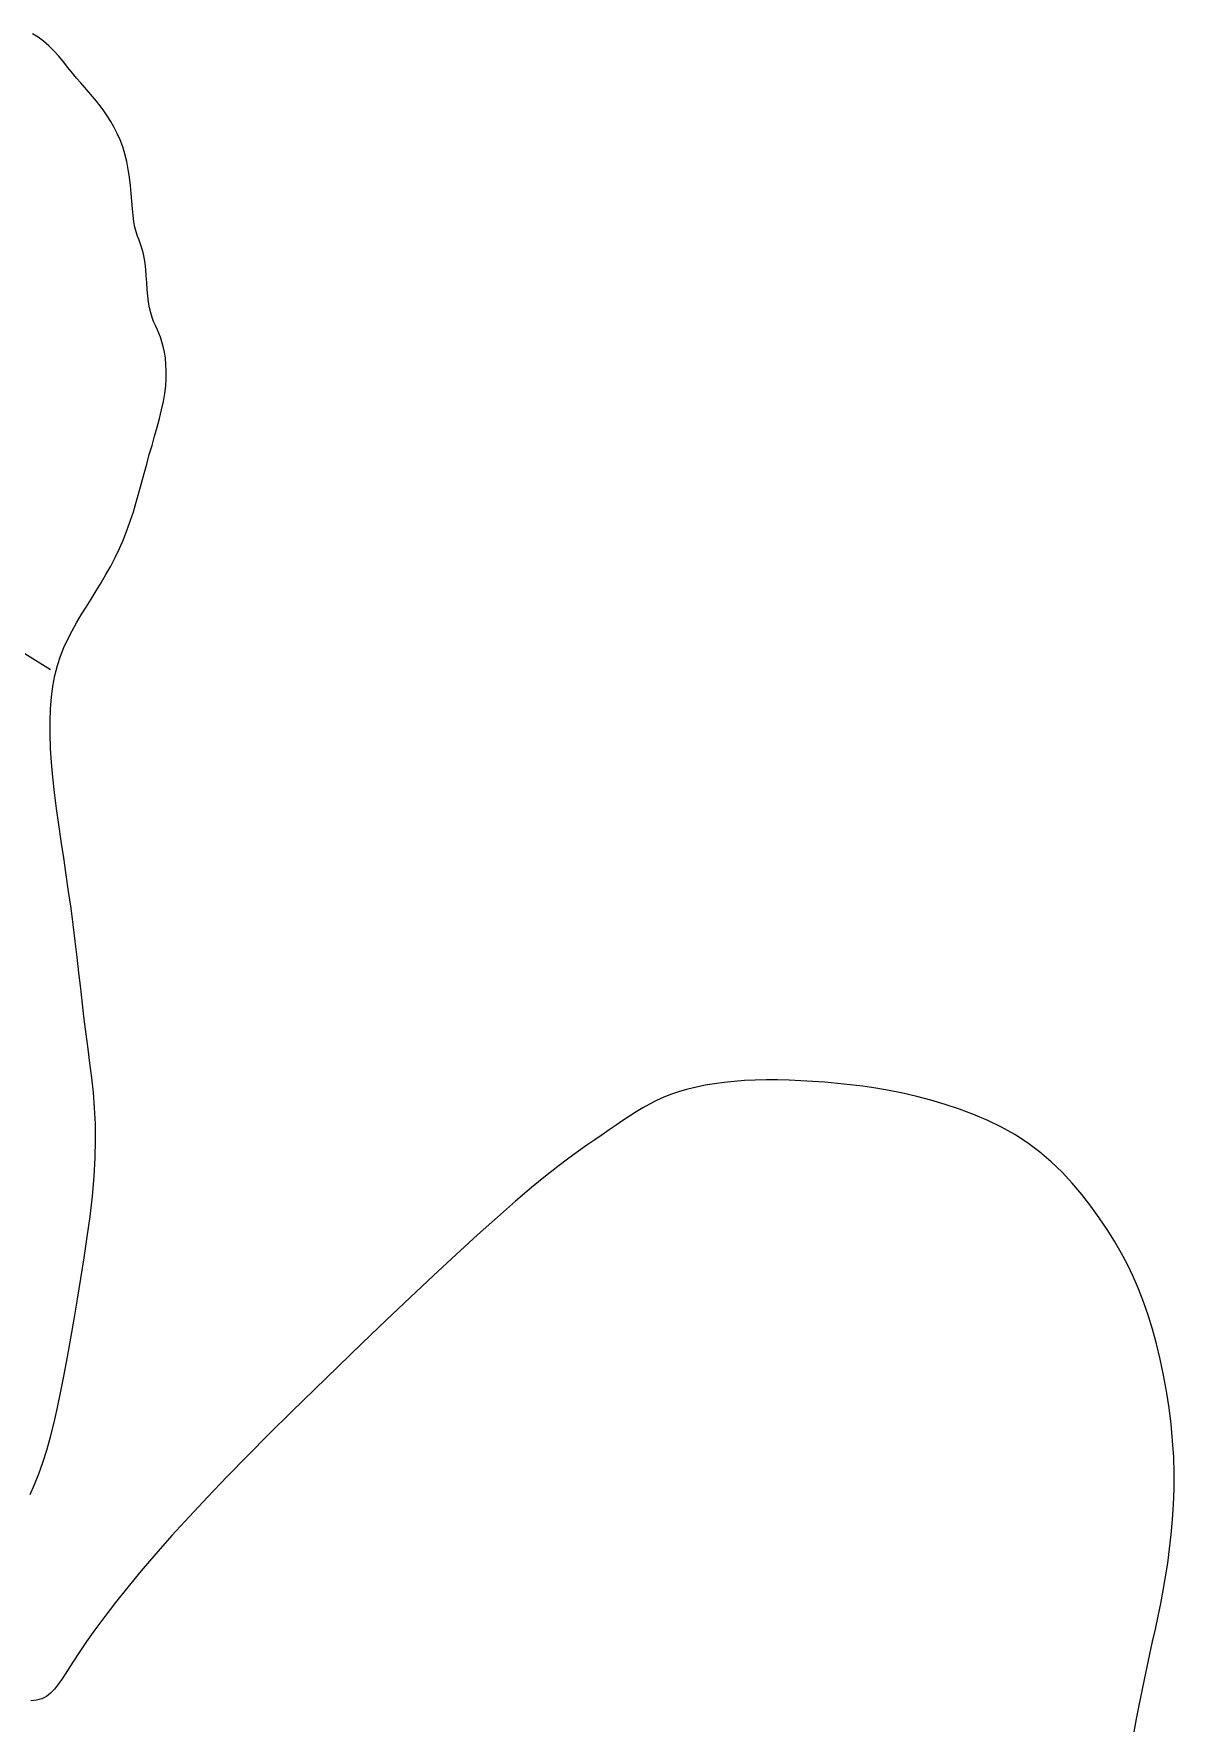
# Model space of a CAD drawing. Header units: millimetres. Extents: x 30176 to 68715, y 55479 to 72995.
# Drawn here: x 42032.7 to 42137.1, y 57655.9 to 57810.8 of the extents above; entities that cross this region are included whole.
import ezdxf

# ---------------------------------------------------------------- set-up
doc = ezdxf.new("R2010")
doc.units = ezdxf.units.MM

# ---------------------------------------------------------------- blocks, each defined once
blk = doc.blocks.new('A$C09640132')
for p, q in [((1502.3, 918.44), (1501.79, 918.73)), ((1502.8, 918.08), (1502.3, 918.44)), ((1503.28, 917.65), (1502.8, 918.08)), ((1503.74, 917.18), (1503.28, 917.65)), ((1504.18, 916.68), (1503.74, 917.18)), ((1504.61, 916.17), (1504.18, 916.68)), ((1505.02, 915.65), (1504.61, 916.17)), ((1505.43, 915.15), (1505.02, 915.65)), ((1505.82, 914.68), (1505.43, 915.15)), ((1506.2, 914.24), (1505.82, 914.68)), ((1506.57, 913.82), (1506.2, 914.24)), ((1506.93, 913.4), (1506.57, 913.82)), ((1507.28, 912.99), (1506.93, 913.4)), ((1507.63, 912.57), (1507.28, 912.99)), ((1507.97, 912.14), (1507.63, 912.57)), ((1508.3, 911.69), (1507.97, 912.14)), ((1508.63, 911.22), (1508.3, 911.69)), ((1508.95, 910.71), (1508.63, 911.22)), ((1509.25, 910.18), (1508.95, 910.71)), ((1509.53, 909.62), (1509.25, 910.18)), ((1509.8, 909.03), (1509.53, 909.62)), ((1510.04, 908.4), (1509.8, 909.03)), ((1510.24, 907.75), (1510.04, 908.4)), ((1510.41, 907.06), (1510.24, 907.75)), ((1510.55, 906.34), (1510.41, 907.06)), ((1510.66, 905.61), (1510.55, 906.34)), ((1510.74, 904.86), (1510.66, 905.61)), ((1510.8, 904.13), (1510.74, 904.86)), ((1510.86, 903.42), (1510.8, 904.13)), ((1510.92, 902.74), (1510.86, 903.42)), ((1510.98, 902.11), (1510.92, 902.74)), ((1511.06, 901.55), (1510.98, 902.11)), ((1511.16, 901.06), (1511.06, 901.55)), ((1511.27, 900.63), (1511.16, 901.06)), ((1511.4, 900.23), (1511.27, 900.63)), ((1511.53, 899.87), (1511.4, 900.23)), ((1511.66, 899.5), (1511.53, 899.87)), ((1511.79, 899.13), (1511.66, 899.5)), ((1511.9, 898.72), (1511.79, 899.13)), ((1512, 898.27), (1511.9, 898.72)), ((1512.08, 897.75), (1512, 898.27)), ((1512.14, 897.19), (1512.08, 897.75)), ((1512.19, 896.59), (1512.14, 897.19)), ((1512.24, 895.98), (1512.19, 896.59)), ((1512.29, 895.36), (1512.24, 895.98)), ((1512.34, 894.76), (1512.29, 895.36)), ((1512.41, 894.19), (1512.34, 894.76)), ((1512.49, 893.67), (1512.41, 894.19)), ((1512.6, 893.21), (1512.49, 893.67)), ((1512.73, 892.79), (1512.6, 893.21)), ((1512.87, 892.41), (1512.73, 892.79)), ((1513.03, 892.06), (1512.87, 892.41)), ((1513.18, 891.71), (1513.03, 892.06)), ((1513.34, 891.35), (1513.18, 891.71)), ((1513.49, 890.98), (1513.34, 891.35)), ((1513.63, 890.57), (1513.49, 890.98)), ((1513.75, 890.12), (1513.63, 890.57)), ((1513.85, 889.62), (1513.75, 890.12)), ((1513.94, 889.08), (1513.85, 889.62)), ((1513.99, 888.49), (1513.94, 889.08)), ((1514.02, 887.88), (1513.99, 888.49)), ((1514.01, 887.22), (1514.02, 887.88)), ((1513.89, 885.83), (1513.97, 886.54)), ((1513.97, 886.54), (1514.01, 887.22)), ((1513.6, 884.33), (1513.76, 885.09)), ((1513.76, 885.09), (1513.89, 885.83)), ((1513.19, 882.74), (1513.41, 883.55)), ((1513.41, 883.55), (1513.6, 884.33)), ((1512.72, 881.09), (1512.96, 881.92)), ((1512.96, 881.92), (1513.19, 882.74)), ((1512.23, 879.38), (1512.47, 880.24)), ((1512.47, 880.24), (1512.72, 881.09)), ((1511.75, 877.64), (1511.99, 878.51)), ((1511.99, 878.51), (1512.23, 879.38)), ((1511.51, 876.76), (1511.75, 877.64)), ((1511.01, 875.02), (1511.27, 875.89)), ((1511.27, 875.89), (1511.51, 876.76)), ((1510.43, 873.31), (1510.73, 874.16)), ((1510.73, 874.16), (1511.01, 875.02)), ((1509.74, 871.65), (1510.1, 872.47)), ((1510.1, 872.47), (1510.43, 873.31)), ((1508.94, 870.05), (1509.35, 870.84)), ((1509.35, 870.84), (1509.74, 871.65)), ((1508.06, 868.52), (1508.5, 869.28)), ((1508.5, 869.28), (1508.94, 870.05)), ((1507.15, 867.03), (1507.6, 867.77)), ((1507.6, 867.77), (1508.06, 868.52)), ((1506.25, 865.57), (1506.69, 866.3)), ((1506.69, 866.3), (1507.15, 867.03)), ((1505.41, 864.12), (1505.82, 864.85)), ((1505.82, 864.85), (1506.25, 865.57)), ((1504.66, 862.6), (1505.02, 863.37)), ((1505.02, 863.37), (1505.41, 864.12)), ((1501.09, 862.04), (1503.42, 860.59)), ((1504.07, 860.94), (1504.34, 861.79)), ((1504.34, 861.79), (1504.66, 862.6)), ((1503.65, 859.07), (1503.83, 860.03)), ((1503.83, 860.03), (1504.07, 860.94)), ((1503.52, 858.05), (1503.65, 859.07)), ((1503.39, 855.83), (1503.43, 856.97)), ((1503.43, 856.97), (1503.52, 858.05)), ((1503.4, 854.63), (1503.39, 855.83)), ((1503.44, 853.38), (1503.4, 854.63)), ((1503.53, 852.08), (1503.44, 853.38)), ((1503.65, 850.73), (1503.53, 852.08)), ((1503.8, 849.32), (1503.65, 850.73)), ((1503.99, 847.87), (1503.8, 849.32)), ((1504.19, 846.39), (1503.99, 847.87)), ((1504.41, 844.88), (1504.19, 846.39)), ((1504.64, 843.35), (1504.41, 844.88)), ((1504.87, 841.81), (1504.64, 843.35)), ((1505.09, 840.28), (1504.87, 841.81)), ((1505.31, 838.75), (1505.09, 840.28)), ((1505.51, 837.24), (1505.31, 838.75)), ((1505.69, 835.74), (1505.51, 837.24)), ((1505.87, 834.27), (1505.69, 835.74)), ((1506.03, 832.82), (1505.87, 834.27)), ((1506.2, 831.39), (1506.03, 832.82)), ((1506.36, 829.98), (1506.2, 831.39)), ((1506.52, 828.59), (1506.36, 829.98)), ((1506.69, 827.23), (1506.52, 828.59)), ((1506.87, 825.89), (1506.69, 827.23)), ((1507.04, 824.57), (1506.87, 825.89)), ((1507.21, 823.23), (1507.04, 824.57)), ((1507.35, 821.88), (1507.21, 823.23)), ((1564.19, 822.69), (1563.34, 822.55)), ((1565.07, 822.81), (1564.19, 822.69)), ((1565.99, 822.9), (1565.07, 822.81)), ((1566.94, 822.97), (1565.99, 822.9)), ((1567.92, 823.01), (1566.94, 822.97)), ((1568.92, 823.03), (1567.92, 823.01)), ((1569.96, 823.03), (1568.92, 823.03)), ((1571.01, 823), (1569.96, 823.03)), ((1572.09, 822.96), (1571.01, 823)), ((1573.19, 822.9), (1572.09, 822.96)), ((1574.3, 822.82), (1573.19, 822.9)), ((1575.44, 822.72), (1574.3, 822.82)), ((1576.59, 822.6), (1575.44, 822.72)), ((1577.77, 822.45), (1576.59, 822.6)), ((1507.46, 820.48), (1507.35, 821.88)), ((1558.89, 821.15), (1558.25, 820.83)), ((1559.56, 821.45), (1558.89, 821.15)), ((1560.26, 821.72), (1559.56, 821.45)), ((1560.99, 821.97), (1560.26, 821.72)), ((1561.74, 822.19), (1560.99, 821.97)), ((1562.53, 822.38), (1561.74, 822.19)), ((1563.34, 822.55), (1562.53, 822.38)), ((1578.96, 822.27), (1577.77, 822.45)), ((1580.18, 822.06), (1578.96, 822.27)), ((1581.42, 821.81), (1580.18, 822.06)), ((1582.69, 821.52), (1581.42, 821.81)), ((1583.98, 821.19), (1582.69, 821.52)), ((1585.29, 820.8), (1583.98, 821.19)), ((1507.54, 819.03), (1507.46, 820.48)), ((1556.4, 819.72), (1555.8, 819.32)), ((1557.01, 820.11), (1556.4, 819.72)), ((1557.62, 820.48), (1557.01, 820.11)), ((1558.25, 820.83), (1557.62, 820.48)), ((1586.6, 820.37), (1585.29, 820.8)), ((1587.9, 819.88), (1586.6, 820.37)), ((1589.19, 819.33), (1587.9, 819.88)), ((1507.56, 817.51), (1507.54, 819.03)), ((1553.91, 818.02), (1553.24, 817.56)), ((1554.56, 818.46), (1553.91, 818.02)), ((1555.18, 818.9), (1554.56, 818.46)), ((1555.8, 819.32), (1555.18, 818.9)), ((1590.44, 818.72), (1589.19, 819.33)), ((1591.66, 818.04), (1590.44, 818.72)), ((1592.83, 817.28), (1591.66, 818.04)), ((1507.52, 815.9), (1507.56, 817.51)), ((1551.73, 816.51), (1550.85, 815.88)), ((1552.52, 817.07), (1551.73, 816.51)), ((1553.24, 817.56), (1552.52, 817.07)), ((1593.94, 816.45), (1592.83, 817.28)), ((1595, 815.55), (1593.94, 816.45)), ((1507.42, 814.19), (1507.52, 815.9)), ((1549.85, 815.12), (1548.73, 814.23)), ((1550.85, 815.88), (1549.85, 815.12)), ((1595.99, 814.6), (1595, 815.55)), ((1507.26, 812.4), (1507.42, 814.19)), ((1548.73, 814.23), (1547.44, 813.18)), ((1596.93, 813.6), (1595.99, 814.6)), ((1597.81, 812.56), (1596.93, 813.6)), ((1507.05, 810.55), (1507.26, 812.4)), ((1545.98, 811.94), (1544.33, 810.49)), ((1547.44, 813.18), (1545.98, 811.94)), ((1598.63, 811.5), (1597.81, 812.56)), ((1506.8, 808.67), (1507.05, 810.55)), ((1544.33, 810.49), (1542.51, 808.85)), ((1599.4, 810.43), (1598.63, 811.5)), ((1600.12, 809.36), (1599.4, 810.43)), ((1506.51, 806.76), (1506.8, 808.67)), ((1542.51, 808.85), (1540.55, 807.06)), ((1600.79, 808.29), (1600.12, 809.36)), ((1601.4, 807.22), (1600.79, 808.29)), ((1601.98, 806.14), (1601.4, 807.22)), ((1506.21, 804.86), (1506.51, 806.76)), ((1540.55, 807.06), (1538.49, 805.14)), ((1602.51, 805.04), (1601.98, 806.14)), ((1505.9, 802.98), (1506.21, 804.86)), ((1538.49, 805.14), (1536.34, 803.13)), ((1603, 803.91), (1602.51, 805.04)), ((1505.59, 801.16), (1505.9, 802.98)), ((1536.34, 803.13), (1534.15, 801.05)), ((1603.45, 802.74), (1603, 803.91)), ((1603.88, 801.52), (1603.45, 802.74)), ((1505.28, 799.4), (1505.59, 801.16)), ((1534.15, 801.05), (1531.94, 798.94)), ((1604.27, 800.24), (1603.88, 801.52)), ((1504.98, 797.7), (1505.28, 799.4)), ((1604.64, 798.89), (1604.27, 800.24)), ((1531.94, 798.94), (1529.75, 796.83)), ((1604.97, 797.49), (1604.64, 798.89)), ((1504.68, 796.09), (1504.98, 797.7)), ((1529.75, 796.83), (1527.59, 794.73)), ((1605.28, 796.04), (1604.97, 797.49)), ((1504.37, 794.55), (1504.68, 796.09)), ((1527.59, 794.73), (1525.49, 792.67)), ((1605.55, 794.56), (1605.28, 796.04)), ((1504.07, 793.08), (1504.37, 794.55)), ((1605.78, 793.05), (1605.55, 794.56)), ((1503.43, 790.4), (1503.76, 791.7)), ((1503.76, 791.7), (1504.07, 793.08)), ((1525.49, 792.67), (1523.45, 790.65)), ((1605.97, 791.54), (1605.78, 793.05)), ((1503.1, 789.18), (1503.43, 790.4)), ((1523.45, 790.65), (1521.48, 788.67)), ((1606.11, 790.03), (1605.97, 791.54)), ((1606.21, 788.53), (1606.11, 790.03)), ((1502.74, 788.05), (1503.1, 789.18)), ((1521.48, 788.67), (1519.6, 786.75)), ((1606.25, 787.06), (1606.21, 788.53)), ((1501.98, 786.02), (1502.37, 787)), ((1502.37, 787), (1502.74, 788.05)), ((1606.25, 785.62), (1606.25, 787.06)), ((1501.58, 785.11), (1501.98, 786.02)), ((1519.6, 786.75), (1517.8, 784.88)), ((1606.2, 784.2), (1606.25, 785.62)), ((1517.8, 784.88), (1516.11, 783.08)), ((1606.11, 782.81), (1606.2, 784.2)), ((1516.11, 783.08), (1514.53, 781.35)), ((1605.99, 781.45), (1606.11, 782.81)), ((1514.53, 781.35), (1513.07, 779.69)), ((1605.84, 780.13), (1605.99, 781.45)), ((1513.07, 779.69), (1511.73, 778.12)), ((1605.67, 778.83), (1605.84, 780.13)), ((1511.73, 778.12), (1510.5, 776.64)), ((1605.47, 777.57), (1605.67, 778.83)), ((1510.5, 776.64), (1509.39, 775.24)), ((1605.02, 775.14), (1605.25, 776.34)), ((1605.25, 776.34), (1605.47, 777.57)), ((1509.39, 775.24), (1508.39, 773.94)), ((1604.78, 773.97), (1605.02, 775.14)), ((1508.39, 773.94), (1507.5, 772.74)), ((1604.53, 772.8), (1604.78, 773.97)), ((1506.72, 771.65), (1506.05, 770.66)), ((1507.5, 772.74), (1506.72, 771.65)), ((1604.03, 770.5), (1604.28, 771.65)), ((1604.28, 771.65), (1604.53, 772.8)), ((1506.05, 770.66), (1505.47, 769.78)), ((1603.78, 769.34), (1604.03, 770.5)), ((1504.55, 768.35), (1504.17, 767.78)), ((1504.98, 769.01), (1504.55, 768.35)), ((1505.47, 769.78), (1504.98, 769.01)), ((1603.53, 768.17), (1603.78, 769.34)), ((1503.44, 766.93), (1503.06, 766.63)), ((1503.8, 767.31), (1503.44, 766.93)), ((1504.17, 767.78), (1503.8, 767.31)), ((1603.06, 765.8), (1603.29, 766.99)), ((1603.29, 766.99), (1603.53, 768.17)), ((1502.16, 766.29), (1501.63, 766.22)), ((1502.63, 766.42), (1502.16, 766.29)), ((1503.06, 766.63), (1502.63, 766.42)), ((1602.82, 764.6), (1603.06, 765.8)), ((1602.59, 763.4), (1602.82, 764.6))]:
    blk.add_line(p, q)

msp = doc.modelspace()

# ---------------------------------------------------------------- block references
msp.add_blockref('A$C09640132', (40530.83, 56892.04))

doc.saveas('drawing.dxf')
